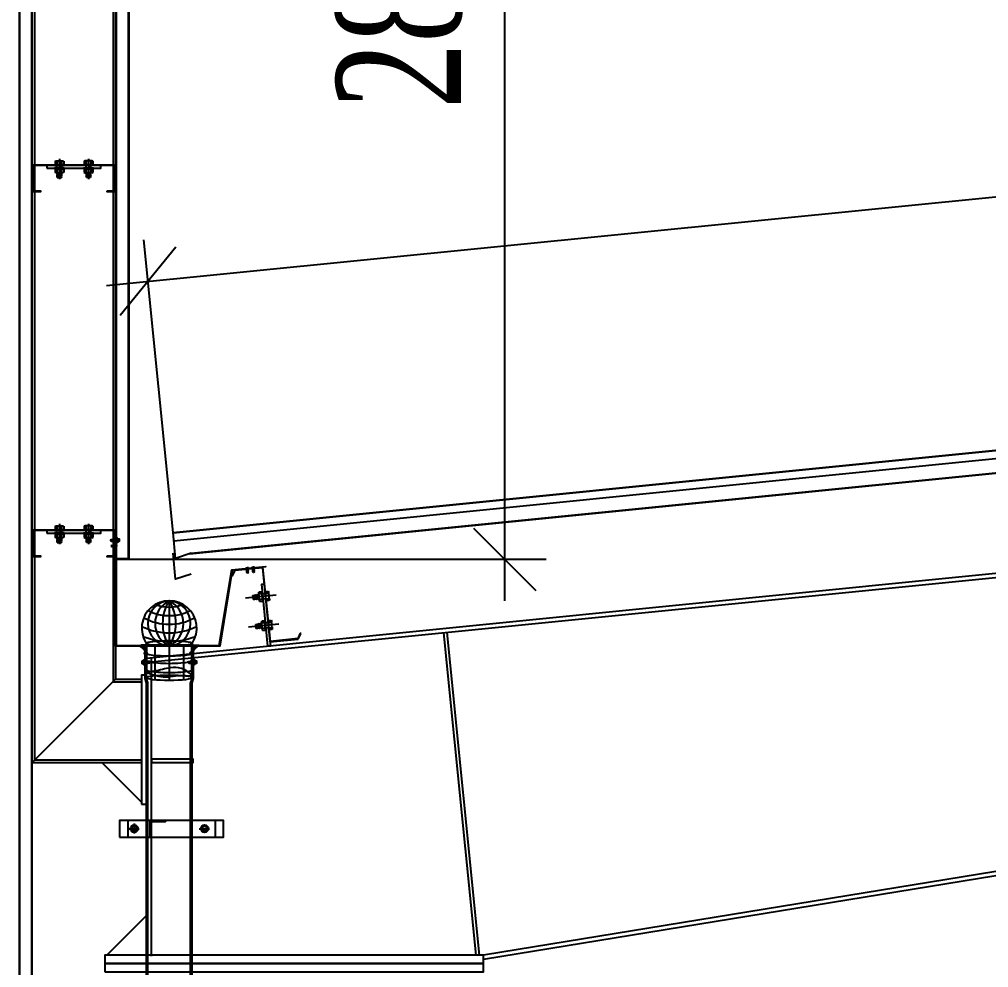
# Model space of a CAD drawing. Header units: inches. Extents: x 315041 to 662841, y -45540 to -35018.
# Drawn here: x 335119.64 to 335142.92, y -35693.06 to -35670.28 of the extents above; entities that cross this region are included whole.
import ezdxf

# ---------------------------------------------------------------- set-up
doc = ezdxf.new("R2010")
doc.units = ezdxf.units.IN
doc.header["$MEASUREMENT"] = 0
doc.linetypes.add('CENTER2', pattern=[28.575, 19.05, -3.175, 3.175, -3.175])
doc.linetypes.add('DASHED2', pattern=[9.525, 6.35, -3.175])
for name, color, linetype in [('2', 2, 'Continuous'), ('251', 251, 'Continuous'), ('2NET-VE', 8, 'Continuous'), ('3', 3, 'Continuous'), ('5', 5, 'Continuous'), ('7', 7, 'Continuous'), ('8', 8, 'Continuous'), ('DOWNPOUT', 52, 'Continuous'), ('flashing', 6, 'Continuous'), ('GIANG', 1, 'Continuous'), ('ROOFING', 4, 'Continuous'), ('STRUCTURE', 1, 'Continuous')]:
    doc.layers.add(name, color=color, linetype=linetype)
doc.styles.add('ST1', font='times.ttf', dxfattribs={"width": 0.7})
doc.dimstyles.new('100', dxfattribs={"dimtxt": 3, "dimasz": 1.5, "dimexe": 1, "dimexo": 0, "dimgap": 1, "dimtad": 1, "dimdec": 0, "dimlfac": 100, "dimzin": 0, "dimdsep": 46, "dimtxsty": 'ST1', "dimblk": 'OBLIQUE', "dimcen": 1, "dimdle": 1, "dimclrd": 8, "dimclre": 8, "dimclrt": 3, "dimadec": 0, "dimazin": 0, "dimtfac": 1, "dimtdec": 0, "dimtix": 1, "dimtmove": 1, "dimatfit": 3, "dimfxl": 0, "dimtfill": 1, "dimtolj": 1, "dimtzin": 0, "dimlwd": -1, "dimlwe": -1, "dimarcsym": 1})

# ---------------------------------------------------------------- blocks, each defined once
blk = doc.blocks.new('*U220')
at = {"layer": '251'}
h = blk.add_hatch(color=256, dxfattribs=at)
h.paths.add_polyline_path([(-0.053, -0.04), (-0.053, -0.043, -0.192582), (-0.048, -0.029, -0.192582), (-0.053, -0.014)])
h.paths.add_polyline_path([(-0.053, 0.014, -0.192582), (-0.048, 0.029, -0.192582), (-0.053, 0.043)])
h = blk.add_hatch(color=256, dxfattribs=at)
h.paths.add_polyline_path([(0.056, -0.04), (0.056, -0.043, -0.192582), (0.062, -0.029, -0.192582), (0.056, -0.014)])
h.paths.add_polyline_path([(0.056, 0.014, -0.192582), (0.062, 0.029, -0.192582), (0.056, 0.043)])
at = {"layer": '5', "linetype": 'CENTER2', "ltscale": 0.2}
blk.add_line((-0.077, 0), (0.194, 0), dxfattribs=at)
at = {"layer": '8'}
for p, q in [((-0.053, 0.04), (-0.053, -0.04)), ((-0.048, 0.058), (-0.006, 0.058)), ((-0.048, 0.029), (-0.006, 0.029)), ((0, 0.043), (0, -0.043)), ((0.044, 0.033), (0, 0.033)), ((0.044, -0.066), (0.044, 0.066)), ((0.044, 0.066), (0.056, 0.066)), ((0.056, -0.066), (0.056, 0.066)), ((0.056, 0.04), (0.056, -0.04)), ((0.062, 0.058), (0.103, 0.058)), ((0.062, 0.029), (0.103, 0.029)), ((0.109, 0.043), (0.109, -0.043)), ((0.117, 0.033), (0.109, 0.033)), ((0.121, 0.027), (0.117, 0.033)), ((0.117, 0.033), (0.117, -0.017)), ((0.117, -0.017), (0.121, 0.027)), ((0.127, 0.033), (0.121, 0.027)), ((0.131, 0.027), (0.127, 0.033)), ((0.164, 0.03), (0.161, 0.027)), ((0.169, 0.027), (0.164, 0.03)), ((0.166, -0.027), (0.167, 0)), ((0.169, 0), (0.167, 0)), ((0.167, 0), (0.169, 0)), ((0.169, 0.027), (0.169, -0.027)), ((-0.048, -0.029), (-0.006, -0.029)), ((-0.048, -0.029), (-0.006, -0.029)), ((-0.048, -0.058), (-0.006, -0.058)), ((0.044, -0.033), (0, -0.033)), ((0.044, -0.066), (0.056, -0.066)), ((0.062, -0.029), (0.103, -0.029)), ((0.062, -0.029), (0.103, -0.029)), ((0.062, -0.058), (0.103, -0.058)), ((0.12, -0.033), (0.109, -0.033)), ((0.126, -0.027), (0.12, -0.033)), ((0.16, -0.033), (0.156, -0.027)), ((0.166, -0.027), (0.16, -0.033)), ((0.166, -0.027), (0.169, -0.027))]:
    blk.add_line(p, q, dxfattribs=at)
for points in [[(0.136, -0.027), (0.13, -0.033), (0.126, -0.027), (0.131, 0.027), (0.137, 0.033), (0.141, 0.027)], [(0.146, -0.027), (0.14, -0.033), (0.136, -0.027), (0.141, 0.027), (0.147, 0.033), (0.151, 0.027)], [(0.156, -0.027), (0.15, -0.033), (0.146, -0.027), (0.151, 0.027), (0.157, 0.033), (0.161, 0.027)]]:
    blk.add_lwpolyline(points, close=True, dxfattribs=at)
for centre, start, end in [((-0.032, 0.043), 136.3972, 223.6028), ((-0.032, 0.014), 136.3972, 180), ((-0.021, 0.043), 316.3972, 43.6028), ((-0.021, 0.014), 0, 43.6028), ((0.077, 0.043), 136.3972, 223.6028), ((0.077, 0.014), 136.3972, 180), ((0.088, 0.043), 316.3972, 43.6028), ((0.088, 0.014), 0, 43.6028), ((-0.032, -0.014), 180, 223.6028), ((-0.032, -0.043), 136.3972, 223.6028), ((-0.021, -0.014), 316.3972, 0), ((-0.021, -0.043), 316.3972, 43.6028), ((0.077, -0.014), 180, 223.6028), ((0.077, -0.043), 136.3972, 223.6028), ((0.088, -0.014), 316.3972, 0), ((0.088, -0.043), 316.3972, 43.6028)]:
    blk.add_arc(centre, 0.0209, start, end, dxfattribs=at)
blk = doc.blocks.new('*U221')
at = {"layer": '251'}
h = blk.add_hatch(color=256, dxfattribs=at)
h.paths.add_polyline_path([(-0.053, -0.04), (-0.053, -0.043, -0.192582), (-0.048, -0.029, -0.192582), (-0.053, -0.014)])
h.paths.add_polyline_path([(-0.053, 0.014, -0.192582), (-0.048, 0.029, -0.192582), (-0.053, 0.043)])
h = blk.add_hatch(color=256, dxfattribs=at)
h.paths.add_polyline_path([(0.056, -0.04), (0.056, -0.043, -0.192582), (0.062, -0.029, -0.192582), (0.056, -0.014)])
h.paths.add_polyline_path([(0.056, 0.014, -0.192582), (0.062, 0.029, -0.192582), (0.056, 0.043)])
at = {"layer": '5', "linetype": 'CENTER2', "ltscale": 0.2}
blk.add_line((-0.077, 0), (0.194, 0), dxfattribs=at)
at = {"layer": '8'}
for p, q in [((-0.053, 0.04), (-0.053, -0.04)), ((-0.048, 0.058), (-0.006, 0.058)), ((-0.048, 0.029), (-0.006, 0.029)), ((0, 0.043), (0, -0.043)), ((0.044, 0.033), (0, 0.033)), ((0.044, -0.066), (0.044, 0.066)), ((0.044, 0.066), (0.056, 0.066)), ((0.056, -0.066), (0.056, 0.066)), ((0.056, 0.04), (0.056, -0.04)), ((0.062, 0.058), (0.103, 0.058)), ((0.062, 0.029), (0.103, 0.029)), ((0.109, 0.043), (0.109, -0.043)), ((0.117, 0.033), (0.109, 0.033)), ((0.121, 0.027), (0.117, 0.033)), ((0.117, 0.033), (0.117, -0.017)), ((0.117, -0.017), (0.121, 0.027)), ((0.127, 0.033), (0.121, 0.027)), ((0.131, 0.027), (0.127, 0.033)), ((0.164, 0.03), (0.161, 0.027)), ((0.169, 0.027), (0.164, 0.03)), ((0.166, -0.027), (0.167, 0)), ((0.169, 0), (0.167, 0)), ((0.167, 0), (0.169, 0)), ((0.169, 0.027), (0.169, -0.027)), ((-0.048, -0.029), (-0.006, -0.029)), ((-0.048, -0.029), (-0.006, -0.029)), ((-0.048, -0.058), (-0.006, -0.058)), ((0.044, -0.033), (0, -0.033)), ((0.044, -0.066), (0.056, -0.066)), ((0.062, -0.029), (0.103, -0.029)), ((0.062, -0.029), (0.103, -0.029)), ((0.062, -0.058), (0.103, -0.058)), ((0.12, -0.033), (0.109, -0.033)), ((0.126, -0.027), (0.12, -0.033)), ((0.16, -0.033), (0.156, -0.027)), ((0.166, -0.027), (0.16, -0.033)), ((0.166, -0.027), (0.169, -0.027))]:
    blk.add_line(p, q, dxfattribs=at)
for points in [[(0.136, -0.027), (0.13, -0.033), (0.126, -0.027), (0.131, 0.027), (0.137, 0.033), (0.141, 0.027)], [(0.146, -0.027), (0.14, -0.033), (0.136, -0.027), (0.141, 0.027), (0.147, 0.033), (0.151, 0.027)], [(0.156, -0.027), (0.15, -0.033), (0.146, -0.027), (0.151, 0.027), (0.157, 0.033), (0.161, 0.027)]]:
    blk.add_lwpolyline(points, close=True, dxfattribs=at)
for centre, start, end in [((-0.032, 0.043), 136.3972, 223.6028), ((-0.032, 0.014), 136.3972, 180), ((-0.021, 0.043), 316.3972, 43.6028), ((-0.021, 0.014), 0, 43.6028), ((0.077, 0.043), 136.3972, 223.6028), ((0.077, 0.014), 136.3972, 180), ((0.088, 0.043), 316.3972, 43.6028), ((0.088, 0.014), 0, 43.6028), ((-0.032, -0.014), 180, 223.6028), ((-0.032, -0.043), 136.3972, 223.6028), ((-0.021, -0.014), 316.3972, 0), ((-0.021, -0.043), 316.3972, 43.6028), ((0.077, -0.014), 180, 223.6028), ((0.077, -0.043), 136.3972, 223.6028), ((0.088, -0.014), 316.3972, 0), ((0.088, -0.043), 316.3972, 43.6028)]:
    blk.add_arc(centre, 0.0209, start, end, dxfattribs=at)
blk = doc.blocks.new('*U222')
at = {"layer": '251'}
h = blk.add_hatch(color=256, dxfattribs=at)
h.paths.add_polyline_path([(-0.053, -0.04), (-0.053, -0.043, -0.192582), (-0.048, -0.029, -0.192582), (-0.053, -0.014)])
h.paths.add_polyline_path([(-0.053, 0.014, -0.192582), (-0.048, 0.029, -0.192582), (-0.053, 0.043)])
h = blk.add_hatch(color=256, dxfattribs=at)
h.paths.add_polyline_path([(0.056, -0.04), (0.056, -0.043, -0.192582), (0.062, -0.029, -0.192582), (0.056, -0.014)])
h.paths.add_polyline_path([(0.056, 0.014, -0.192582), (0.062, 0.029, -0.192582), (0.056, 0.043)])
at = {"layer": '5', "linetype": 'CENTER2', "ltscale": 0.2}
blk.add_line((-0.077, 0), (0.194, 0), dxfattribs=at)
at = {"layer": '8'}
for p, q in [((-0.053, 0.04), (-0.053, -0.04)), ((-0.048, 0.058), (-0.006, 0.058)), ((-0.048, 0.029), (-0.006, 0.029)), ((0, 0.043), (0, -0.043)), ((0.044, 0.033), (0, 0.033)), ((0.044, -0.066), (0.044, 0.066)), ((0.044, 0.066), (0.056, 0.066)), ((0.056, -0.066), (0.056, 0.066)), ((0.056, 0.04), (0.056, -0.04)), ((0.062, 0.058), (0.103, 0.058)), ((0.062, 0.029), (0.103, 0.029)), ((0.109, 0.043), (0.109, -0.043)), ((0.117, 0.033), (0.109, 0.033)), ((0.121, 0.027), (0.117, 0.033)), ((0.117, 0.033), (0.117, -0.017)), ((0.117, -0.017), (0.121, 0.027)), ((0.127, 0.033), (0.121, 0.027)), ((0.131, 0.027), (0.127, 0.033)), ((0.164, 0.03), (0.161, 0.027)), ((0.169, 0.027), (0.164, 0.03)), ((0.166, -0.027), (0.167, 0)), ((0.169, 0), (0.167, 0)), ((0.167, 0), (0.169, 0)), ((0.169, 0.027), (0.169, -0.027)), ((-0.048, -0.029), (-0.006, -0.029)), ((-0.048, -0.029), (-0.006, -0.029)), ((-0.048, -0.058), (-0.006, -0.058)), ((0.044, -0.033), (0, -0.033)), ((0.044, -0.066), (0.056, -0.066)), ((0.062, -0.029), (0.103, -0.029)), ((0.062, -0.029), (0.103, -0.029)), ((0.062, -0.058), (0.103, -0.058)), ((0.12, -0.033), (0.109, -0.033)), ((0.126, -0.027), (0.12, -0.033)), ((0.16, -0.033), (0.156, -0.027)), ((0.166, -0.027), (0.16, -0.033)), ((0.166, -0.027), (0.169, -0.027))]:
    blk.add_line(p, q, dxfattribs=at)
for points in [[(0.136, -0.027), (0.13, -0.033), (0.126, -0.027), (0.131, 0.027), (0.137, 0.033), (0.141, 0.027)], [(0.146, -0.027), (0.14, -0.033), (0.136, -0.027), (0.141, 0.027), (0.147, 0.033), (0.151, 0.027)], [(0.156, -0.027), (0.15, -0.033), (0.146, -0.027), (0.151, 0.027), (0.157, 0.033), (0.161, 0.027)]]:
    blk.add_lwpolyline(points, close=True, dxfattribs=at)
for centre, start, end in [((-0.032, 0.043), 136.3972, 223.6028), ((-0.032, 0.014), 136.3972, 180), ((-0.021, 0.043), 316.3972, 43.6028), ((-0.021, 0.014), 0, 43.6028), ((0.077, 0.043), 136.3972, 223.6028), ((0.077, 0.014), 136.3972, 180), ((0.088, 0.043), 316.3972, 43.6028), ((0.088, 0.014), 0, 43.6028), ((-0.032, -0.014), 180, 223.6028), ((-0.032, -0.043), 136.3972, 223.6028), ((-0.021, -0.014), 316.3972, 0), ((-0.021, -0.043), 316.3972, 43.6028), ((0.077, -0.014), 180, 223.6028), ((0.077, -0.043), 136.3972, 223.6028), ((0.088, -0.014), 316.3972, 0), ((0.088, -0.043), 316.3972, 43.6028)]:
    blk.add_arc(centre, 0.0209, start, end, dxfattribs=at)
blk = doc.blocks.new('*U223')
at = {"layer": '251'}
h = blk.add_hatch(color=256, dxfattribs=at)
h.paths.add_polyline_path([(-0.053, -0.04), (-0.053, -0.043, -0.192582), (-0.048, -0.029, -0.192582), (-0.053, -0.014)])
h.paths.add_polyline_path([(-0.053, 0.014, -0.192582), (-0.048, 0.029, -0.192582), (-0.053, 0.043)])
h = blk.add_hatch(color=256, dxfattribs=at)
h.paths.add_polyline_path([(0.056, -0.04), (0.056, -0.043, -0.192582), (0.062, -0.029, -0.192582), (0.056, -0.014)])
h.paths.add_polyline_path([(0.056, 0.014, -0.192582), (0.062, 0.029, -0.192582), (0.056, 0.043)])
at = {"layer": '5', "linetype": 'CENTER2', "ltscale": 0.2}
blk.add_line((-0.077, 0), (0.194, 0), dxfattribs=at)
at = {"layer": '8'}
for p, q in [((-0.053, 0.04), (-0.053, -0.04)), ((-0.048, 0.058), (-0.006, 0.058)), ((-0.048, 0.029), (-0.006, 0.029)), ((0, 0.043), (0, -0.043)), ((0.044, 0.033), (0, 0.033)), ((0.044, -0.066), (0.044, 0.066)), ((0.044, 0.066), (0.056, 0.066)), ((0.056, -0.066), (0.056, 0.066)), ((0.056, 0.04), (0.056, -0.04)), ((0.062, 0.058), (0.103, 0.058)), ((0.062, 0.029), (0.103, 0.029)), ((0.109, 0.043), (0.109, -0.043)), ((0.117, 0.033), (0.109, 0.033)), ((0.121, 0.027), (0.117, 0.033)), ((0.117, 0.033), (0.117, -0.017)), ((0.117, -0.017), (0.121, 0.027)), ((0.127, 0.033), (0.121, 0.027)), ((0.131, 0.027), (0.127, 0.033)), ((0.164, 0.03), (0.161, 0.027)), ((0.169, 0.027), (0.164, 0.03)), ((0.166, -0.027), (0.167, 0)), ((0.169, 0), (0.167, 0)), ((0.167, 0), (0.169, 0)), ((0.169, 0.027), (0.169, -0.027)), ((-0.048, -0.029), (-0.006, -0.029)), ((-0.048, -0.029), (-0.006, -0.029)), ((-0.048, -0.058), (-0.006, -0.058)), ((0.044, -0.033), (0, -0.033)), ((0.044, -0.066), (0.056, -0.066)), ((0.062, -0.029), (0.103, -0.029)), ((0.062, -0.029), (0.103, -0.029)), ((0.062, -0.058), (0.103, -0.058)), ((0.12, -0.033), (0.109, -0.033)), ((0.126, -0.027), (0.12, -0.033)), ((0.16, -0.033), (0.156, -0.027)), ((0.166, -0.027), (0.16, -0.033)), ((0.166, -0.027), (0.169, -0.027))]:
    blk.add_line(p, q, dxfattribs=at)
for points in [[(0.136, -0.027), (0.13, -0.033), (0.126, -0.027), (0.131, 0.027), (0.137, 0.033), (0.141, 0.027)], [(0.146, -0.027), (0.14, -0.033), (0.136, -0.027), (0.141, 0.027), (0.147, 0.033), (0.151, 0.027)], [(0.156, -0.027), (0.15, -0.033), (0.146, -0.027), (0.151, 0.027), (0.157, 0.033), (0.161, 0.027)]]:
    blk.add_lwpolyline(points, close=True, dxfattribs=at)
for centre, start, end in [((-0.032, 0.043), 136.3972, 223.6028), ((-0.032, 0.014), 136.3972, 180), ((-0.021, 0.043), 316.3972, 43.6028), ((-0.021, 0.014), 0, 43.6028), ((0.077, 0.043), 136.3972, 223.6028), ((0.077, 0.014), 136.3972, 180), ((0.088, 0.043), 316.3972, 43.6028), ((0.088, 0.014), 0, 43.6028), ((-0.032, -0.014), 180, 223.6028), ((-0.032, -0.043), 136.3972, 223.6028), ((-0.021, -0.014), 316.3972, 0), ((-0.021, -0.043), 316.3972, 43.6028), ((0.077, -0.014), 180, 223.6028), ((0.077, -0.043), 136.3972, 223.6028), ((0.088, -0.014), 316.3972, 0), ((0.088, -0.043), 316.3972, 43.6028)]:
    blk.add_arc(centre, 0.0209, start, end, dxfattribs=at)
blk = doc.blocks.new('HFR-1')
at = {"layer": 'STRUCTURE', "color": 1, "linetype": 'Continuous'}
for p, q in [((-5.5, 0), (5.5, 0)), ((-5.2, 0.8), (-3.4, 1.5)), ((5.2, 0.8), (3.4, 1.5)), ((-2.4, -1.2), (-3, -1.6)), ((-3, -1.6), (-2.4, -1.9)), ((-2.4, -1.9), (-3, -2.3)), ((-3, -2.3), (-2.4, -2.6)), ((-2.4, -2.6), (-3, -3)), ((-3, -3), (-2.4, -3.3)), ((-2.4, -3.3), (-3, -3.7)), ((-3, -3.7), (-2.4, -4.1)), ((-2.4, -4.1), (-3, -4.4)), ((-3, -4.4), (-2.4, -4.8)), ((-2.4, -4.8), (-3, -5.1)), ((-3, -5.1), (-2.4, -5.5)), ((-2.4, -5.5), (-3, -5.8)), ((-3, -5.8), (-2.4, -6.2)), ((-2.4, -6.2), (-3, -6.6)), ((-3, -6.6), (-2.4, -6.9)), ((-2.4, -6.9), (-3, -7.3)), ((-3, -7.3), (-2.4, -7.6)), ((-2.4, -7.6), (-3, -8)), ((-3, -8), (-2.4, -8.3)), ((-2.4, -8.3), (-3, -8.7)), ((-3, -8.7), (-2.4, -9)), ((-2.4, -9), (-3, -9.4)), ((-3, -9.4), (-2.4, -9.7)), ((-2.4, -9.7), (-3, -10.1)), ((-3, -10.1), (-2.4, -10.5)), ((-2.4, -10.5), (-3, -10.8)), ((-3, -10.8), (-2.4, -11.2)), ((-2.4, -11.2), (-3, -11.5)), ((-3, -11.5), (-2.4, -11.9)), ((-2.9, -1.6), (2.9, -1.4)), ((-2.9, -2.3), (2.9, -2.1)), ((-2.9, -3), (2.9, -2.8)), ((-2.9, -3.7), (2.9, -3.6)), ((-2.9, -4.4), (2.9, -4.3)), ((-2.9, -5.1), (2.9, -5)), ((-2.9, -5.9), (2.9, -5.7)), ((-2.9, -6.6), (2.9, -6.4)), ((-2.9, -7.3), (2.9, -7.1)), ((-2.9, -8), (2.9, -7.8)), ((-2.9, -8.7), (2.9, -8.5)), ((-2.9, -9.4), (2.9, -9.2)), ((-2.9, -10.1), (1.5, -10)), ((-2.9, -10.8), (1.3, -10.7)), ((-2.9, -11.5), (0.9, -11.4)), ((-2.5, -17.4), (-2.5, -11.8)), ((-2.5, -17.4), (-2, -16.7)), ((-2.5, -17.4), (-0.2, -19.7)), ((2.4, -1.1), (-2.4, -1.2)), ((2.4, -1.8), (-2.4, -1.9)), ((-2.4, -1.9), (2.4, -1.8)), ((-2.4, -2.6), (2.4, -2.5)), ((2.4, -2.5), (-2.4, -2.6)), ((-2.4, -3.3), (2.4, -3.2)), ((2.4, -3.2), (-2.4, -3.3)), ((-2.4, -4.1), (2.4, -3.9)), ((2.4, -3.9), (-2.4, -4.1)), ((-2.4, -4.8), (2.4, -4.6)), ((2.4, -4.6), (-2.4, -4.8)), ((-2.4, -5.5), (2.4, -5.3)), ((2.4, -5.3), (-2.4, -5.5)), ((-2.4, -6.2), (2.4, -6)), ((2.4, -6), (-2.4, -6.2)), ((-2.4, -6.9), (2.4, -6.8)), ((2.4, -6.8), (-2.4, -6.9)), ((-2.4, -7.6), (2.4, -7.5)), ((2.4, -7.5), (-2.4, -7.6)), ((-2.4, -8.3), (2.4, -8.2)), ((2.4, -8.2), (-2.4, -8.3)), ((-2.4, -9), (2.4, -8.9)), ((2.4, -8.9), (-2.4, -9)), ((-2.4, -9.7), (2.4, -9.6)), ((2.4, -9.6), (-2.4, -9.7)), ((1.4, -10.3), (-2.4, -10.5)), ((-2.4, -10.5), (1.4, -10.3)), ((-2.4, -11.2), (1.1, -11.1)), ((1.1, -11.1), (-2.4, -11.2)), ((-2.4, -11.9), (0.4, -11.8)), ((-1, -16.7), (0.2, -19.7)), ((0.1, -19.4), (1.2, -17.3)), ((0.2, -19.7), (2.5, -17.4)), ((1.6, -16.1), (2.3, -10.2)), ((2.2, -10), (2.9, -10)), ((2.2, -11), (2.4, -11)), ((2.4, -11), (2.2, -11)), ((2.2, -11.4), (2.9, -11.4)), ((2.2, -11.7), (2.4, -11.7)), ((2.4, -10.3), (2.3, -10.3)), ((2.3, -10.3), (2.4, -10.3)), ((2.3, -10.7), (2.9, -10.7)), ((2.9, -1.4), (2.4, -1.1)), ((2.4, -1.8), (2.9, -1.4)), ((2.9, -2.1), (2.4, -1.8)), ((2.4, -2.5), (2.9, -2.1)), ((2.9, -2.8), (2.4, -2.5)), ((2.4, -3.2), (2.9, -2.8)), ((2.9, -3.6), (2.4, -3.2)), ((2.4, -3.9), (2.9, -3.6)), ((2.9, -4.3), (2.4, -3.9)), ((2.4, -4.6), (2.9, -4.3)), ((2.9, -5), (2.4, -4.6)), ((2.4, -5.3), (2.9, -5)), ((2.9, -5.7), (2.4, -5.3)), ((2.4, -6), (2.9, -5.7)), ((2.9, -6.4), (2.4, -6)), ((2.4, -6.8), (2.9, -6.4)), ((2.9, -7.1), (2.4, -6.8)), ((2.4, -7.5), (2.9, -7.1)), ((2.9, -7.8), (2.4, -7.5)), ((2.4, -8.2), (2.9, -7.8)), ((2.9, -8.5), (2.4, -8.2)), ((2.4, -8.9), (2.9, -8.5)), ((2.9, -9.2), (2.4, -8.9)), ((2.4, -9.6), (2.9, -9.2)), ((2.9, -10), (2.4, -9.6)), ((2.4, -10.3), (2.9, -10)), ((2.9, -10.7), (2.4, -10.3)), ((2.4, -11), (2.9, -10.7)), ((2.9, -11.4), (2.4, -11)), ((2.4, -11.7), (2.9, -11.4)), ((2.5, -17.4), (2.5, -11.7))]:
    blk.add_line(p, q, dxfattribs=at)
at = {"layer": 'STRUCTURE', "color": 1, "linetype": 'Continuous', "ltscale": 8}
for p in [(-3.4, 1.5), (3.4, 1.5)]:
    blk.add_line(p, (0, 1.5), dxfattribs=at)
at = {"layer": 'STRUCTURE', "color": 1, "linetype": 'DASHED2'}
for p in [(-1.9, 1.5), (1.9, 1.5)]:
    blk.add_line(p, (0, 0), dxfattribs=at)
at = {"layer": 'STRUCTURE', "color": 1, "linetype": 'Continuous', "ltscale": 8}
for centre, start, end in [((-4.7, 0.2), 130.41, 194.8062), ((4.7, 0.2), 345.1938, 49.59)]:
    blk.add_arc(centre, 0.801, start, end, dxfattribs=at)
at = {"layer": 'STRUCTURE', "color": 1, "linetype": 'Continuous'}
for centre, radius, start, end in [((-7.3, -9), 9.14, 58.065, 78.8402), ((5.1, -3.8), 3.83, 84.2039, 134.3621), ((-1.5, -17.1), 0.59, 34.2302, 144.5641), ((0, -19.4), 0.331, 231.6348, 305.4287), ((-0.5, -10.1), 1.93, 296.6041, 355.3922), ((-0.6, -16), 2.2, 324.0048, 357.8268), ((1.9, -10.3), 0.444, 15.9762, 172.6971)]:
    blk.add_arc(centre, radius, start, end, dxfattribs=at)
blk = doc.blocks.new('Short_Self_drilling')
at = {"layer": 'STRUCTURE', "color": 1, "linetype": 'Continuous'}
for p, q in [((6.4, 1.7), (-6.4, 1.7)), ((5.1, 3.8), (-5.1, 3.8)), ((-2.6, 2.9), (-5.1, 2.9)), ((-3.4, 3.8), (-3.4, 6.8)), ((3, 7.2), (-3, 7.2)), ((2.6, 2.9), (-2.6, 2.9)), ((-2.1, 2.8), (-2.1, 2.9)), ((6.3, 0), (0, 0)), ((2.2, 2.8), (2.2, 2.9)), ((2.2, -0.5), (2.2, 0)), ((5.1, 2.9), (2.6, 2.9)), ((3.4, 3.8), (3.4, 6.8)), ((3, -1.2), (-2.7, -0.2)), ((3, -2.7), (-2.7, -1.8)), ((3, -4.2), (-2.7, -3.3)), ((3, -5.8), (-2.7, -4.8)), ((3, -7.3), (-2.7, -6.3)), ((-1.9, -8), (-2.7, -7.9)), ((-2.1, -1.4), (-2.1, -0.9)), ((-2.1, -2.9), (-2.1, -2.4)), ((-2.1, -4.4), (-2.1, -3.9)), ((-2.1, -6), (-2.1, -5.4)), ((-2.1, -7.5), (-2.1, -7)), ((-2.1, -12.3), (-2.1, -8.5)), ((3, -8.8), (-1.1, -8.1)), ((2.1, -12.3), (2.1, -9.1)), ((2.2, -2), (2.2, -1.5)), ((2.2, -3.6), (2.2, -3)), ((2.2, -5.1), (2.2, -4.6)), ((2.2, -6.6), (2.2, -6.1)), ((2.2, -8.1), (2.2, -7.6))]:
    blk.add_line(p, q, dxfattribs=at)
blk.add_lwpolyline([(6.4, 1.3), (6.4, 1.7), (2.1, 2.8), (-2.1, 2.8), (-6.4, 1.7), (-6.4, 1.3)], close=True, dxfattribs=at)
for points in [[(-6.4, 1.3, -0.088869), (-6.3, 0), (0, 0)], [(-0.1, 3.8), (-0.3, 6.2, 0.338878), (-3.1, 6.2), (-3.3, 3.8)], [(3.3, 3.8), (3.1, 6.2, 0.338878), (0.3, 6.2), (0.1, 3.8)], [(2.1, -12.3), (0.2, -14.2, -0.333596), (-0.2, -14.2), (-2.1, -12.3)], [(-0.1, -14), (-1, -12.2, -0.148657), (-1.4, -11.2), (-2, -7.7, -0.815006), (-1.2, -7.8, 0.150833), (-0.8, -8.7)], [(2.1, -12.3), (1.7, -11.7, 0.52242), (0.9, -11.7), (-0.2, -14.2)]]:
    blk.add_lwpolyline(points, format="xyb", dxfattribs=at)
for points in [[(3, -1.2), (2.2, -1.5), (-2.1, -0.8), (-2.7, -0.2), (-2.4, 0)], [(3, -2.7), (2.2, -3), (-2.1, -2.4), (-2.7, -1.8), (-2.1, -1.4), (2.2, -2), (3, -2.7)], [(3, -4.2), (2.2, -4.6), (-2.1, -3.9), (-2.7, -3.3), (-2.1, -2.9), (2.2, -3.6), (3, -4.2)], [(3, -5.8), (2.2, -6.1), (-2.1, -5.4), (-2.7, -4.8), (-2.1, -4.4), (2.2, -5.1), (3, -5.8)], [(3, -7.3), (2.2, -7.6), (-2.1, -7), (-2.7, -6.3), (-2.1, -6), (2.2, -6.6), (3, -7.3)], [(-1.8, -8.5), (-2.1, -8.5), (-2.7, -7.9), (-2.1, -7.5), (-1.8, -7.5)], [(-1.3, -7.6), (2.2, -8.1), (3, -8.8)], [(-1.2, 0), (2.2, -0.5), (3, -1.2)], [(3, -8.8), (2.2, -9.1), (-0.8, -8.7)]]:
    blk.add_lwpolyline(points, dxfattribs=at)
for centre, radius, start, end in [((-5, 3.3), 0.455, 109.7949, 250.2674), ((-3, 6.8), 0.429, 90.0311, 180.0311), ((3, 6.8), 0.429, 0.0311, 90.0311), ((5.1, 3.3), 0.435, 279.7276, 80.3347), ((10, 0.2), 3.74, 162.2963, 182.6103)]:
    blk.add_arc(centre, radius, start, end, dxfattribs=at)
blk = doc.blocks.new('_Oblique')
at = {"color": 0, "linetype": 'ByBlock', "lineweight": -2}
blk.add_line((-0.5, -0.5), (0.5, 0.5), dxfattribs=at)
blk = doc.blocks.new('*D348')
at = {"color": 8, "linetype": 'Continuous', "transparency": 16777216}
for p, q in [((335242.733, -35670.663), (335242.031, -35663.639)), ((335121.734, -35676.672), (335243.126, -35664.534)), ((335123.331, -35682.602), (335122.629, -35675.577))]:
    blk.add_line(p, q, dxfattribs=at)
at = {"layer": 'Defpoints', "color": 0, "transparency": 16777216}
for p in [(335242.131, -35664.634), (335242.733, -35670.663), (335123.331, -35682.602)]:
    blk.add_point(p, dxfattribs=at)
at = {"color": 8, "transparency": 16777216, "xscale": 1.5, "yscale": 1.5, "zscale": 1.5}
for p, rotation in [((335242.131, -35664.634), 5.70976830284556), ((335122.729, -35676.572), 185.7097683028455)]:
    blk.add_blockref('_Oblique', p, dxfattribs=dict(at, rotation=rotation))
at = {"color": 3, "transparency": 16777216, "insert": (335182.178, -35668.09), "char_height": 3, "attachment_point": 5, "rotation": 5.7098, "style": 'ST1', "bg_fill": 3, "box_fill_scale": 1.25, "bg_fill_color": 256, "bg_fill_true_color": 13158600, "bg_fill_transparency": 16678048}
blk.add_mtext('\\A1;12000', dxfattribs=at)
blk = doc.blocks.new('*D355')
at = {"color": 8, "linetype": 'Continuous', "transparency": 16777216}
for p, q in [((335131.293, -35654.252), (335131.293, -35684.248)), ((335122.114, -35655.252), (335132.293, -35655.252)), ((335121.949, -35683.248), (335132.293, -35683.248))]:
    blk.add_line(p, q, dxfattribs=at)
at = {"layer": 'Defpoints', "color": 0, "transparency": 16777216}
for p in [(335122.114, -35655.252), (335121.949, -35683.248), (335131.293, -35683.248)]:
    blk.add_point(p, dxfattribs=at)
at = {"color": 8, "transparency": 16777216, "xscale": 1.5, "yscale": 1.5, "zscale": 1.5}
for p, rotation in [((335131.293, -35655.252), 90), ((335131.293, -35683.248), 270)]:
    blk.add_blockref('_Oblique', p, dxfattribs=dict(at, rotation=rotation))
at = {"color": 3, "transparency": 16777216, "insert": (335128.767, -35669.25), "char_height": 3, "attachment_point": 5, "rotation": 90, "style": 'ST1', "bg_fill": 3, "box_fill_scale": 1.25, "bg_fill_color": 256, "bg_fill_true_color": 13158600, "bg_fill_transparency": 7868428}
blk.add_mtext('\\A1;2800', dxfattribs=at)
blk = doc.blocks.new('*U235')
at = {"layer": '2NET-VE', "ltscale": 0.5}
for p, q in [((0, 8.3), (9.5, 8.3)), ((22.9, 7.4), (22.9, 7.4)), ((0, -8.3), (9.5, -8.3)), ((22.9, -7.4), (22.9, -7.4))]:
    blk.add_line(p, q, dxfattribs=at)
at = {"layer": '7', "linetype": 'Continuous'}
for p, q in [((21.9, 6.4), (23.1, 7.7)), ((22.3, -6.4), (23.8, 6.4)), ((23.1, 7.7), (23.8, 6.4)), ((23.8, 6.4), (25.1, 7.7)), ((24.3, -6.4), (25.8, 6.4)), ((25.1, 7.7), (25.8, 6.4)), ((25.8, 6.4), (27, 7.7)), ((26.2, -6.4), (27.7, 6.4)), ((27, 7.7), (27.7, 6.4)), ((27.7, 6.4), (28.9, 7.7)), ((28.1, -6.4), (29.6, 6.4)), ((28.9, 7.7), (29.6, 6.4)), ((29.6, 6.4), (30.9, 7.7)), ((30.1, -6.4), (31.6, 6.4)), ((30.1, -6.4), (31.6, 6.4)), ((30.9, 7.7), (31.6, 6.4)), ((31.6, 6.4), (32.8, 7.7)), ((32, -6.4), (33.5, 6.4)), ((32.8, 7.7), (33.5, 6.4)), ((33.5, 6.4), (34.7, 7.7)), ((33.9, -6.4), (35.4, 6.4)), ((33.9, -6.4), (35.4, 6.4)), ((33.9, -6.4), (35.4, 6.4)), ((34.7, 7.7), (35.4, 6.4)), ((35.4, 6.4), (36.7, 7.7)), ((35.9, -6.4), (37.4, 6.4)), ((36.7, 7.7), (37.4, 6.4)), ((41.9, 6.4), (37.4, 6.4)), ((41.9, 6.4), (41.9, -6.4)), ((22.1, -6.4), (21.7, -6.4)), ((22.3, -6.4), (21.9, -6.4)), ((22.3, -6.4), (23.1, -7.7)), ((23.1, -7.7), (24.3, -6.4)), ((24.3, -6.4), (25, -7.7)), ((25, -7.7), (26.2, -6.4)), ((26.2, -6.4), (26.9, -7.7)), ((26.9, -7.7), (28.1, -6.4)), ((28.1, -6.4), (28.9, -7.7)), ((28.9, -7.7), (30.1, -6.4)), ((30.1, -6.4), (30.8, -7.7)), ((30.8, -7.7), (32, -6.4)), ((32, -6.4), (32.7, -7.7)), ((32.7, -7.7), (33.9, -6.4)), ((33.9, -6.4), (34.7, -7.7)), ((34.7, -7.7), (35.9, -6.4)), ((35.9, -6.4), (41.9, -6.4))]:
    blk.add_line(p, q, dxfattribs=at)
at = {"layer": '8', "linetype": 'Continuous'}
for p, q in [((-10.2, 8.8), (-10.2, 11.9)), ((-10.2, -11.9), (-10.2, 11.9)), ((-0.9, 14.9), (-9.3, 14.9)), ((-1.4, 8.8), (-8.9, 8.8)), ((0, 8.8), (0, 11.9)), ((0, -11.9), (0, 11.9)), ((9.5, -17.6), (9.5, 17.6)), ((9.5, 17.6), (11.4, 17.6)), ((11.4, -17.6), (11.4, 17.6)), ((11.4, 8.8), (11.4, 11.9)), ((11.4, -11.9), (11.4, 11.9)), ((12.3, 14.9), (20.7, 14.9)), ((12.8, 8.8), (20.3, 8.8)), ((21.7, 8.8), (21.7, 11.9)), ((21.7, -11.9), (21.7, 11.9)), ((-10.2, -8.8), (-10.2, -11.9)), ((-9.3, -14.9), (-0.9, -14.9)), ((-1.4, -8.8), (-8.9, -8.8)), ((0, -8.8), (0, -11.9)), ((9.5, -17.6), (11.4, -17.6)), ((11.4, -8.8), (11.4, -11.9)), ((20.7, -14.9), (12.3, -14.9)), ((12.8, -8.8), (20.3, -8.8)), ((21.7, -8.8), (21.7, -11.9))]:
    blk.add_line(p, q, dxfattribs=at)
at = {"layer": '8', "ltscale": 10}
blk.add_line((-32.8, 0), (65.5, 0), dxfattribs=at)
at = {"layer": '8', "linetype": 'Continuous'}
for centre, radius, start, end in [((-4.7, 11.9), 5.58, 146.602, 180), ((-6.1, 11.9), 4.1, 180, 228.5476), ((-6.1, 5.7), 4.1, 131.4524, 180), ((-4.1, 11.9), 4.1, 311.4524, 0), ((-4.1, 5.7), 4.1, 0, 48.5476), ((-5.6, 11.9), 5.58, 0, 33.398), ((17, 11.9), 5.58, 146.602, 180), ((15.5, 11.9), 4.1, 180, 228.5476), ((15.5, 5.7), 4.1, 131.4524, 180), ((17.6, 11.9), 4.1, 311.4524, 0), ((17.6, 5.7), 4.1, 0, 48.5476), ((16.1, 11.9), 5.58, 0, 33.398), ((-6.1, -5.7), 4.1, 180, 228.5476), ((-6.1, -11.9), 4.1, 131.4524, 180), ((-4.7, -11.9), 5.58, 180, 213.398), ((-4.1, -5.7), 4.1, 311.4524, 0), ((-4.1, -11.9), 4.1, 0, 48.5476), ((-5.6, -11.9), 5.58, 326.602, 0), ((15.5, -5.7), 4.1, 180, 228.5476), ((15.5, -11.9), 4.1, 131.4524, 180), ((17, -11.9), 5.58, 180, 213.398), ((17.6, -5.7), 4.1, 311.4524, 0), ((17.6, -11.9), 4.1, 0, 48.5476), ((16.1, -11.9), 5.58, 326.602, 0)]:
    blk.add_arc(centre, radius, start, end, dxfattribs=at)
blk = doc.blocks.new('*U234')
at = {"layer": '2NET-VE', "ltscale": 0.5}
for p, q in [((0, 8.3), (9.5, 8.3)), ((22.9, 7.4), (22.9, 7.4)), ((0, -8.3), (9.5, -8.3)), ((22.9, -7.4), (22.9, -7.4))]:
    blk.add_line(p, q, dxfattribs=at)
at = {"layer": '7', "linetype": 'Continuous'}
for p, q in [((21.9, 6.4), (23.1, 7.7)), ((22.3, -6.4), (23.8, 6.4)), ((23.1, 7.7), (23.8, 6.4)), ((23.8, 6.4), (25.1, 7.7)), ((24.3, -6.4), (25.8, 6.4)), ((25.1, 7.7), (25.8, 6.4)), ((25.8, 6.4), (27, 7.7)), ((26.2, -6.4), (27.7, 6.4)), ((27, 7.7), (27.7, 6.4)), ((27.7, 6.4), (28.9, 7.7)), ((28.1, -6.4), (29.6, 6.4)), ((28.9, 7.7), (29.6, 6.4)), ((29.6, 6.4), (30.9, 7.7)), ((30.1, -6.4), (31.6, 6.4)), ((30.1, -6.4), (31.6, 6.4)), ((30.9, 7.7), (31.6, 6.4)), ((31.6, 6.4), (32.8, 7.7)), ((32, -6.4), (33.5, 6.4)), ((32.8, 7.7), (33.5, 6.4)), ((33.5, 6.4), (34.7, 7.7)), ((33.9, -6.4), (35.4, 6.4)), ((33.9, -6.4), (35.4, 6.4)), ((33.9, -6.4), (35.4, 6.4)), ((34.7, 7.7), (35.4, 6.4)), ((35.4, 6.4), (36.7, 7.7)), ((35.9, -6.4), (37.4, 6.4)), ((36.7, 7.7), (37.4, 6.4)), ((41.9, 6.4), (37.4, 6.4)), ((41.9, 6.4), (41.9, -6.4)), ((22.1, -6.4), (21.7, -6.4)), ((22.3, -6.4), (21.9, -6.4)), ((22.3, -6.4), (23.1, -7.7)), ((23.1, -7.7), (24.3, -6.4)), ((24.3, -6.4), (25, -7.7)), ((25, -7.7), (26.2, -6.4)), ((26.2, -6.4), (26.9, -7.7)), ((26.9, -7.7), (28.1, -6.4)), ((28.1, -6.4), (28.9, -7.7)), ((28.9, -7.7), (30.1, -6.4)), ((30.1, -6.4), (30.8, -7.7)), ((30.8, -7.7), (32, -6.4)), ((32, -6.4), (32.7, -7.7)), ((32.7, -7.7), (33.9, -6.4)), ((33.9, -6.4), (34.7, -7.7)), ((34.7, -7.7), (35.9, -6.4)), ((35.9, -6.4), (41.9, -6.4))]:
    blk.add_line(p, q, dxfattribs=at)
at = {"layer": '8', "linetype": 'Continuous'}
for p, q in [((-10.2, 8.8), (-10.2, 11.9)), ((-10.2, -11.9), (-10.2, 11.9)), ((-0.9, 14.9), (-9.3, 14.9)), ((-1.4, 8.8), (-8.9, 8.8)), ((0, 8.8), (0, 11.9)), ((0, -11.9), (0, 11.9)), ((9.5, -17.6), (9.5, 17.6)), ((9.5, 17.6), (11.4, 17.6)), ((11.4, -17.6), (11.4, 17.6)), ((11.4, 8.8), (11.4, 11.9)), ((11.4, -11.9), (11.4, 11.9)), ((12.3, 14.9), (20.7, 14.9)), ((12.8, 8.8), (20.3, 8.8)), ((21.7, 8.8), (21.7, 11.9)), ((21.7, -11.9), (21.7, 11.9)), ((-10.2, -8.8), (-10.2, -11.9)), ((-9.3, -14.9), (-0.9, -14.9)), ((-1.4, -8.8), (-8.9, -8.8)), ((0, -8.8), (0, -11.9)), ((9.5, -17.6), (11.4, -17.6)), ((11.4, -8.8), (11.4, -11.9)), ((20.7, -14.9), (12.3, -14.9)), ((12.8, -8.8), (20.3, -8.8)), ((21.7, -8.8), (21.7, -11.9))]:
    blk.add_line(p, q, dxfattribs=at)
at = {"layer": '8', "ltscale": 10}
blk.add_line((-32.8, 0), (65.5, 0), dxfattribs=at)
at = {"layer": '8', "linetype": 'Continuous'}
for centre, radius, start, end in [((-4.7, 11.9), 5.58, 146.602, 180), ((-6.1, 11.9), 4.1, 180, 228.5476), ((-6.1, 5.7), 4.1, 131.4524, 180), ((-4.1, 11.9), 4.1, 311.4524, 0), ((-4.1, 5.7), 4.1, 0, 48.5476), ((-5.6, 11.9), 5.58, 0, 33.398), ((17, 11.9), 5.58, 146.602, 180), ((15.5, 11.9), 4.1, 180, 228.5476), ((15.5, 5.7), 4.1, 131.4524, 180), ((17.6, 11.9), 4.1, 311.4524, 0), ((17.6, 5.7), 4.1, 0, 48.5476), ((16.1, 11.9), 5.58, 0, 33.398), ((-6.1, -5.7), 4.1, 180, 228.5476), ((-6.1, -11.9), 4.1, 131.4524, 180), ((-4.7, -11.9), 5.58, 180, 213.398), ((-4.1, -5.7), 4.1, 311.4524, 0), ((-4.1, -11.9), 4.1, 0, 48.5476), ((-5.6, -11.9), 5.58, 326.602, 0), ((15.5, -5.7), 4.1, 180, 228.5476), ((15.5, -11.9), 4.1, 131.4524, 180), ((17, -11.9), 5.58, 180, 213.398), ((17.6, -5.7), 4.1, 311.4524, 0), ((17.6, -11.9), 4.1, 0, 48.5476), ((16.1, -11.9), 5.58, 326.602, 0)]:
    blk.add_arc(centre, radius, start, end, dxfattribs=at)
blk = doc.blocks.new('XM150')
at = {"layer": '2', "ltscale": 0.015}
for p, q in [((68.9, 180), (0.9, 180)), ((0.9, 1.1), (0.9, 180)), ((2, 178.9), (2, 0)), ((2, 178.9), (68.3, 178.9)), ((75.4, 166.5), (68.3, 178.9)), ((68.9, 180), (76.4, 167)), ((76.4, 167), (75.4, 166.5)), ((-73.5, 13), (-72.5, 13.5)), ((-66, 0), (-73.5, 13)), ((-72.5, 13.5), (-65.4, 1.1)), ((2, 0), (-66, 0)), ((-65.4, 1.1), (0.9, 1.1))]:
    blk.add_line(p, q, dxfattribs=at)
at = {"layer": '5'}
blk.add_lwpolyline([(8, -10), (8, 140), (2, 140), (2, -10), (8, -10)], close=True, dxfattribs=at)
at = {"layer": 'GIANG', "xscale": 0.7499999999999999, "yscale": 0.7499999999999999, "zscale": 0.7499999999999999}
for name, p in [('*U235', (0.9, 110)), ('*U234', (0.9, 40))]:
    blk.add_blockref(name, p, dxfattribs=at)
blk = doc.blocks.new('*U240')
at = {"layer": '2', "xscale": 0.008333333333333337, "yscale": 0.008333333333333337, "zscale": 0.008333333333333337, "rotation": 8.530765610063296}
blk.add_blockref('XM150', (0.118, -0.699), dxfattribs=at)
blk = doc.blocks.new('*U241')
at = {"layer": '2', "color": 0, "linetype": 'ByBlock', "lineweight": -2, "transparency": 16777216}
blk.add_blockref('*U240', (0, 0), dxfattribs=at)
blk = doc.blocks.new('RIVET')
at = {"color": 8}
for p, q in [((-3.9, 1.1), (-4.2, 0)), ((-4.2, 0), (-3.9, -1.1)), ((-3.9, -1.1), (-3.9, 1.1)), ((-3.5, -1.3), (-3.5, 1.3)), ((-1, -1.2), (-1, 1.3)), ((-1, 1.3), (-0.1, 1.3)), ((0, 1.3), (0, 2.4)), ((0, -1.3), (0, 1.3)), ((0.1, 2.5), (0.1, 2.5)), ((0.1, 2.5), (0.7, 1.4)), ((0.1, -2.5), (0.1, 2.5)), ((0.7, 1.1), (0.7, -1.1)), ((0.9, 0.7), (0.7, 0.7)), ((0.9, -0.7), (0.9, 0.7)), ((-0.1, -1.2), (-1, -1.2)), ((0, -2.4), (0, -1.3)), ((0.7, -1.4), (0.1, -2.5)), ((0.1, -2.5), (0.1, -2.5)), ((0.9, -0.7), (0.7, -0.7))]:
    blk.add_line(p, q, dxfattribs=at)
for centre, radius, start, end in [((-3.4, 0.7), 0.634, 101.5667, 142.2309), ((-2.5, -0.1), 1.78, 64.6352, 125.2369), ((-0.9, 3), 1.71, 240.4783, 268.3625), ((-0.1, 1.3), 0.0625, 270, 0), ((0.1, 2.4), 0.0625, 90, 180), ((0.1, 2.4), 0.0625, 26.5651, 90), ((0.1, 1.1), 0.625, 0, 26.5651), ((5.4, 0.6), 4.45, 179.0778, 187.9518), ((5.8, -0.6), 4.85, 172.415, 180.5555), ((-3.4, -0.7), 0.634, 217.7691, 258.4333), ((-2.5, 0.1), 1.78, 234.7631, 295.3648), ((-0.9, -3), 1.71, 91.6375, 119.5217), ((-0.1, -1.3), 0.0625, 0, 90), ((0.1, -2.4), 0.0625, 180, 270), ((0.1, -2.4), 0.0625, 270, 333.4349), ((0.1, -1.1), 0.625, 333.4349, 0)]:
    blk.add_arc(centre, radius, start, end, dxfattribs=at)
blk = doc.blocks.new('A$C074D4DC8')
at = {"color": 9}
for p, q in [((80, 232.2), (80, 100)), ((13.2, 108.1), (13.2, 8.1)), ((38.4, 101.8), (38.4, 1.8)), ((80, 100), (80, 0)), ((121.6, 101.8), (121.6, 1.8)), ((146.8, 108.1), (146.8, 8.1))]:
    blk.add_line(p, q, dxfattribs=at)
for centre, radius, start, end in [((80, 152.2), 80, 326.5995, 213.4005), ((84.2, 166.1), 66.2, 93.6886, 266.3114), ((112.4, 166.1), 73.6, 116.1115, 243.8885), ((183.7, 166.1), 123, 147.491, 212.509), ((-23.7, 166.1), 123, 327.491, 32.509), ((47.6, 166.1), 73.6, 296.1115, 63.8885), ((75.7, 166.1), 66.2, 273.6886, 86.3114), ((80, 318.7), 130, 241.9999, 298.0001), ((80, 318.7), 105, 247.6912, 292.3088), ((80, 318.7), 155, 241.4707, 298.5293), ((80, 318.7), 180, 243.6718, 296.3282), ((80, 318.7), 205, 248.1186, 291.8814)]:
    blk.add_arc(centre, radius, start, end, dxfattribs=at)
for centre in [(80, 108.1), (80, 8.1)]:
    blk.add_ellipse(centre, major_axis=(-66.8, 0), ratio=0.12167, dxfattribs=at)
for centre in [(80, 79.9), (80, 58.1), (80, 31.6)]:
    blk.add_ellipse(centre, major_axis=(-66.8, 0), ratio=0.12167, start_param=0, end_param=3.141593, dxfattribs=at)
blk = doc.blocks.new('PHEU THU NUOC')
at = {"color": 8}
blk.add_line((312268.65, -34593.71), (312298.08, -34593.71), dxfattribs=at)
for points in [[(312268.65, -34613.62), (312268.65, -34593.71), (312264, -34593.71), (312264, -34593.95), (312268.41, -34593.95), (312268.41, -34613.9)], [(312298.08, -34611.73), (312298.08, -34593.71), (312301.66, -34593.71), (312301.66, -34593.95), (312298.32, -34593.95), (312298.32, -34611.77)]]:
    blk.add_lwpolyline(points, dxfattribs=at)
blk.add_open_spline([(312268.41, -34613.9), (312273.09, -34608.52), (312281.23, -34607.66), (312290.79, -34610.54), (312296.65, -34611.33), (312298.32, -34611.55)], degree=3, knots=[0, 0, 0, 0, 20.015853, 34.788778, 40.675458, 40.675458, 40.675458, 40.675458], dxfattribs=at)
blk.add_spline([(312298.32, -34611.55), (312285.73, -34614.49), (312279.24, -34613.76), (312268.41, -34613.9)], degree=3, dxfattribs=at)
blk = doc.blocks.new('ống xối 111')
h = blk.add_hatch()
h.set_pattern_fill('ANSI31', color=1, scale=0.15, style=0)
h.set_pattern_definition([(45, (315045.45221, -35514.688858), (-0.013258252147, 0.013258252147), [])])
edge = h.paths.add_edge_path()
edge.add_line((325475.469, -36684.83), (325475.069, -36684.83))
edge.add_line((325475.069, -36684.83), (325475.069, -36685.23))
edge.add_arc((325475.069, -36685.2), 0.03, 270, 360)
edge.add_line((325475.099, -36685.2), (325475.099, -36684.86))
edge.add_line((325475.099, -36684.86), (325475.439, -36684.86))
edge.add_arc((325475.439, -36684.83), 0.03, 270, 360)
at = {"layer": '2'}
h = blk.add_hatch(color=142, dxfattribs=at)
edge = h.paths.add_edge_path()
edge.add_arc((325474.616, -36680.987), 0.412, 35.5171, 56.0419)
edge.add_line((325474.847, -36680.645), (325474.952, -36680.645))
edge.add_line((325474.952, -36680.645), (325474.952, -36680.747))
h = blk.add_hatch(color=142, dxfattribs=at)
edge = h.paths.add_edge_path()
edge.add_arc((325474.616, -36680.996), 0.412, 35.5171, 56.0419)
edge.add_line((325474.847, -36680.654), (325474.952, -36680.654))
edge.add_line((325474.952, -36680.654), (325474.952, -36680.756))
h = blk.add_hatch(color=142, dxfattribs=at)
edge = h.paths.add_edge_path()
edge.add_arc((325476.458, -36680.987), 0.412, 483.9581, 504.4829, ccw=False)
edge.add_line((325476.228, -36680.645), (325476.123, -36680.645))
edge.add_line((325476.123, -36680.645), (325476.123, -36680.747))
at = {"color": 2}
blk.add_lwpolyline([(325474.344, -36685.23), (325476.844, -36685.23), (325476.844, -36684.83), (325474.344, -36684.83)], close=True, dxfattribs=at)
at = {"color": 1}
blk.add_lwpolyline([(325475.469, -36684.83), (325475.069, -36684.83), (325475.069, -36685.23), (325475.069, -36685.23, 0.414214), (325475.099, -36685.2), (325475.099, -36684.86), (325475.439, -36684.86, 0.414214), (325475.469, -36684.83)], format="xyb", close=True, dxfattribs=at)
at = {"layer": '2', "color": 142}
for points in [[(325474.847, -36680.645), (325474.952, -36680.645), (325474.952, -36680.747, 0.089796)], [(325474.847, -36680.654), (325474.952, -36680.654), (325474.952, -36680.756, 0.089796)], [(325476.228, -36680.645), (325476.123, -36680.645), (325476.123, -36680.747, -0.089796)]]:
    blk.add_lwpolyline(points, format="xyb", close=True, dxfattribs=at)
at = {"layer": 'DOWNPOUT', "color": 1, "true_color": 0xfa051e}
for p, q in [((325474.571, -36685.03), (325474.819, -36685.03)), ((325474.699, -36684.904), (325474.699, -36685.144)), ((325476.26, -36685.03), (325476.507, -36685.03))]:
    blk.add_line(p, q, dxfattribs=at)
at = {"layer": 'DOWNPOUT', "color": 222}
blk.add_lwpolyline([(325476.089, -36720.647), (325476.089, -36681.526), (325476.123, -36681.424), (325476.123, -36680.645), (325474.952, -36680.645), (325474.952, -36681.424), (325474.986, -36681.526), (325474.986, -36720.647)], close=True, dxfattribs=at)
for points in [[(325475.023, -36720.647), (325475.023, -36681.52), (325474.988, -36681.418), (325474.988, -36680.645)], [(325476.052, -36720.647), (325476.052, -36681.537), (325476.087, -36681.435), (325476.087, -36680.663)]]:
    blk.add_lwpolyline(points, dxfattribs=at)
at = {"layer": 'DOWNPOUT', "color": 1, "true_color": 0xfa051e}
blk.add_lwpolyline([(325474.54, -36685.23), (325476.647, -36685.23), (325476.647, -36684.83), (325474.54, -36684.83)], close=True, dxfattribs=at)
for centre, radius in [((325474.699, -36685.03), 0.09), ((325474.699, -36685.03), 0.06), ((325476.388, -36685.03), 0.09), ((325476.388, -36685.03), 0.06)]:
    blk.add_circle(centre, radius, dxfattribs=at)
at = {"color": 9, "xscale": 0.0082580074085854, "yscale": 0.008258007379481569, "zscale": 0.008258007381315111}
blk.add_blockref('A$C074D4DC8', (325474.877, -36681.471), dxfattribs=at)
at = {"color": 9, "linetype": 'Continuous', "xscale": -0.03666666668141261, "yscale": 0.03666666666686069, "zscale": 0.03666666666666667}
blk.add_blockref('PHEU THU NUOC', (336925.928, -35412.185), dxfattribs=at)
at = {"color": 1}
for p, xscale, yscale, zscale, rotation in [((325474.952, -36681.034), 0.00945145031214113, 0.009451450314372778, 0.009451450315065427, 89.96887302350342), ((325476.123, -36681.03), -0.00945145031214113, 0.009451450365304481, 0.009451450340136055, 270.0311269764966)]:
    blk.add_blockref('Short_Self_drilling', p, dxfattribs=dict(at, xscale=xscale, yscale=yscale, zscale=zscale, rotation=rotation))
at = {"layer": 'flashing', "color": 0, "ltscale": 500}
for p, xscale, yscale, zscale in [((325474.952, -36680.813), -0.01148613751865923, 0.01148613760597073, 0.01148613756613756), ((325476.087, -36680.813), 0.01148613751865923, 0.01148613751138328, 0.01148613751167431)]:
    blk.add_blockref('RIVET', p, dxfattribs=dict(at, xscale=xscale, yscale=yscale, zscale=zscale))

msp = doc.modelspace()

# ---------------------------------------------------------------- linework, layer by layer
at = {"color": 1}
msp.add_lwpolyline([(335121.9643, -35682.8377), (335121.9643, -35685.319), (335124.4399, -35685.319), (335124.7397, -35683.4988), (335125.5506, -35683.4177), (335125.5521, -35683.4326), (335124.7526, -35683.5126), (335124.4526, -35685.334), (335121.9493, -35685.334), (335121.9493, -35682.8377)], close=True, dxfattribs=at)
at = {"layer": '2', "color": 9}
for p, q in [((335120.0093, -35688.069), (335120.0093, -35655.3117)), ((335121.8893, -35655.3117), (335121.8893, -35686.189)), ((335252.2399, -35672.6733), (335122.6894, -35685.6284)), ((335252.2498, -35672.7728), (335122.8094, -35685.7169)), ((335130.607, -35692.7569), (335129.8327, -35685.0145)), ((335130.6874, -35692.7569), (335129.9123, -35685.0066)), ((335122.6894, -35692.7779), (335122.6894, -35685.6284)), ((335122.8094, -35692.7779), (335122.8094, -35685.6164)), ((335119.9493, -35688.129), (335121.9493, -35686.129)), ((335121.8893, -35686.189), (335122.5694, -35686.189)), ((335121.9493, -35686.129), (335122.5694, -35686.129)), ((335162.4828, -35687.5787), (335130.7894, -35692.7569)), ((335162.4989, -35687.6773), (335130.7894, -35692.8583)), ((335119.9493, -35688.129), (335122.5694, -35688.129)), ((335120.0093, -35688.069), (335122.5694, -35688.069)), ((335122.5694, -35689.079), (335121.6194, -35688.129)), ((335122.6894, -35691.8069), (335121.7394, -35692.7569))]:
    msp.add_line(p, q, dxfattribs=at)
msp.add_lwpolyline([(335119.9493, -35688.129), (335119.9493, -35655.2517), (335121.9493, -35655.2517), (335121.9493, -35686.129)], dxfattribs=at)
at = {"layer": '2', "ltscale": 50}
for points in [[(335121.7493, -35674.3983), (335121.9293, -35674.3983), (335121.9293, -35673.7883), (335119.9693, -35673.7883), (335119.9693, -35674.3983), (335120.1493, -35674.3983), (335120.1493, -35674.4183), (335119.9693, -35674.4183, -0.4142136), (335119.9493, -35674.3983), (335119.9493, -35673.7883, -0.4142136), (335119.9693, -35673.7683), (335121.9293, -35673.7683, -0.4142136), (335121.9493, -35673.7883), (335121.9493, -35674.3983, -0.4142136), (335121.9293, -35674.4183), (335121.7493, -35674.4183), (335121.7493, -35674.3983)], [(335121.7493, -35683.1666), (335121.9293, -35683.1666), (335121.9293, -35682.5566), (335119.9693, -35682.5566), (335119.9693, -35683.1666), (335120.1493, -35683.1666), (335120.1493, -35683.1866), (335119.9693, -35683.1866, -0.4142136), (335119.9493, -35683.1666), (335119.9493, -35682.5566, -0.4142136), (335119.9693, -35682.5366), (335121.9293, -35682.5366, -0.4142136), (335121.9493, -35682.5566), (335121.9493, -35683.1666, -0.4142136), (335121.9293, -35683.1866), (335121.7493, -35683.1866), (335121.7493, -35683.1666)]]:
    msp.add_lwpolyline(points, format="xyb", dxfattribs=at)
at = {"layer": '2'}
msp.add_lwpolyline([(335125.4891, -35683.4389), (335124.7665, -35683.5112), (335124.7665, -35683.5112)], dxfattribs=at)
at = {"layer": '2', "color": 9}
for points in [[(335122.5694, -35689.129), (335122.6894, -35689.129), (335122.6894, -35686.029), (335122.5694, -35686.029)], [(335122.8094, -35688.129), (335123.8094, -35688.129), (335123.8094, -35688.049), (335122.8094, -35688.049)], [(335121.6894, -35692.9569), (335130.7894, -35692.9569), (335130.7894, -35692.7569), (335121.6894, -35692.7569)], [(335121.6894, -35693.1569), (335130.7894, -35693.1569), (335130.7894, -35692.9569), (335121.6894, -35692.9569)]]:
    msp.add_lwpolyline(points, close=True, dxfattribs=at)
at = {"layer": '3'}
for points in [[(335119.6395, -35900.0572), (335119.6395, -35655.2317), (335119.9394, -35655.2317), (335119.9394, -35900.0572)], [(335121.9643, -35655.2517), (335122.2641, -35655.2517), (335122.2641, -35683.2475), (335121.9643, -35683.2475)], [(335121.9743, -35655.2617), (335122.2541, -35655.2617), (335122.2541, -35683.2375), (335121.9743, -35683.2375)]]:
    msp.add_lwpolyline(points, close=True, dxfattribs=at)
msp.add_lwpolyline([(335119.6495, -35900.0572), (335119.6495, -35655.2417), (335119.9294, -35655.2417), (335119.9294, -35900.0572)], dxfattribs=at)
at = {"layer": '5'}
for points in [[(335120.2993, -35673.8483), (335121.5993, -35673.8483), (335121.5993, -35673.7883), (335120.2993, -35673.7883)], [(335120.2993, -35682.6166), (335121.5993, -35682.6166), (335121.5993, -35682.5566), (335120.2993, -35682.5566)]]:
    msp.add_lwpolyline(points, close=True, dxfattribs=at)
at = {"layer": 'ROOFING'}
for p, q in [((335123.3315, -35682.6019), (335242.7337, -35670.6652)), ((335123.3315, -35682.612), (335242.735, -35670.6751)), ((335123.35, -35682.8011), (335242.7614, -35670.8635)), ((335123.7227, -35683.1156), (335242.5217, -35671.2392)), ((335123.7666, -35683.1011), (335242.5294, -35671.2284))]:
    msp.add_line(p, q, dxfattribs=at)
for points in [[(335123.7666, -35683.1011), (335123.3895, -35683.2251), (335123.3315, -35682.6019)], [(335123.7666, -35683.6011), (335123.3895, -35683.7251), (335123.3315, -35683.1019)]]:
    msp.add_lwpolyline(points, dxfattribs=at)

# ---------------------------------------------------------------- block references
at = {"color": 1, "xscale": -0.009599999980949122, "yscale": 0.009599999990314245, "zscale": 0.00960000000074352, "rotation": 270.0311275131807}
msp.add_blockref('Short_Self_drilling', (335121.9643, -35682.7895), dxfattribs=at)
at = {"color": 8, "extrusion": (0, 0, -1), "yscale": 0.005968394892988726, "zscale": -0.005968394893184208}
for p, xscale, rotation in [((-335121.9643, -35682.9284), -0.005968394878019792, 90.14618574422585), ((-335125.1103, -35683.4617), 0.005968394856314751, 354.2894068625004), ((-335125.2538, -35683.4474), 0.005968394856314751, 354.2894068625004)]:
    msp.add_blockref('HFR-1', p, dxfattribs=dict(at, xscale=xscale, rotation=rotation))
at = {"layer": '251', "color": 147, "yscale": 1.799999999988358, "zscale": 1.8}
for name, p, xscale, rotation in [('*U222', (335120.5993, -35673.7683), -1.799999999988358, 90.00000005373141), ('*U223', (335121.2993, -35673.7683), 1.799999999988358, 269.9999999462686), ('*U220', (335120.5993, -35682.5366), -1.799999999988358, 90.00000005373141), ('*U221', (335121.2993, -35682.5366), 1.799999999988358, 269.9999999462686)]:
    msp.add_blockref(name, p, dxfattribs=dict(at, xscale=xscale, rotation=rotation))

# ---------------------------------------------------------------- next in the draw order: dimensions: what is measured, and where the dimension line sits
dim = msp.add_aligned_dim(p1=(335123.3315, -35682.6019), p2=(335242.7335, -35670.6635), distance=6.0598, dimstyle='100')
dim.commit()
dim.dimension.update_dxf_attribs({"geometry": '*D348', "text_midpoint": (335182.1783, -35668.0896)})

# ---------------------------------------------------------------- next in the draw order: dimensions: what is measured, and where the dimension line sits
dim = msp.add_linear_dim(base=(335131.2928, -35683.2475), p1=(335122.1142, -35655.2517), p2=(335121.9493, -35683.2475), angle=90, dimstyle='100')
dim.commit()
dim.dimension.update_dxf_attribs({"geometry": '*D355', "text_midpoint": (335128.7668, -35669.2496)})

# ---------------------------------------------------------------- next in the draw order: block references
at = {"color": 2}
msp.add_blockref('ống xối 111', (9647.7001, 995.3109), dxfattribs=at)
at = {"layer": '2', "xscale": -1.200000000030289, "yscale": 1.200000000011642, "zscale": 1.2, "rotation": 14.24135874693497}
msp.add_blockref('*U241', (335125.608, -35684.3818), dxfattribs=at)

doc.saveas('drawing.dxf')
